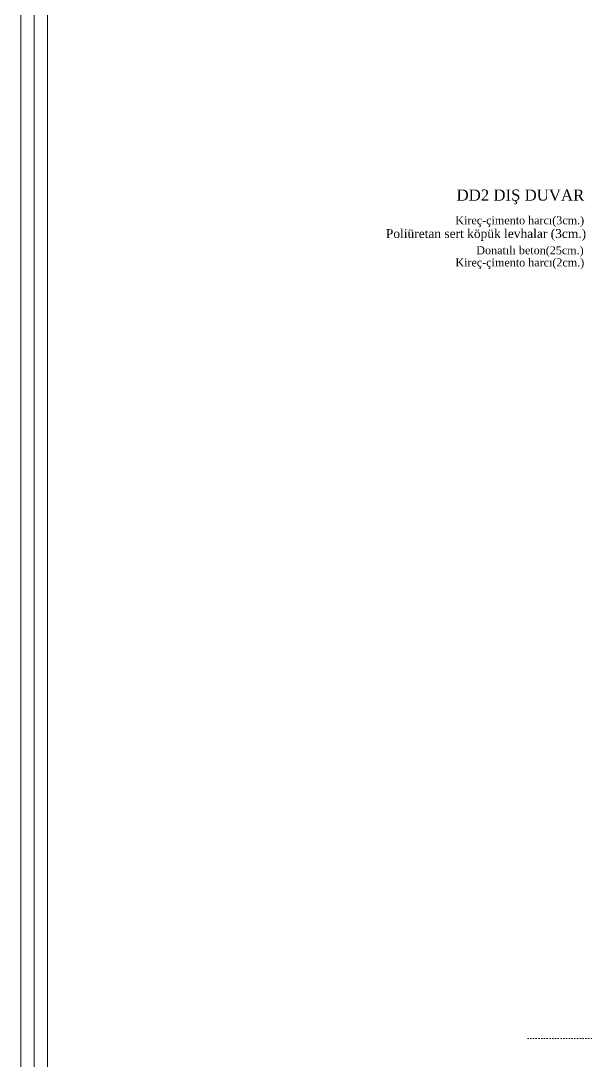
# Model space of a CAD drawing. Header units: millimetres. Extents: x -16104 to 67872, y -88009 to 12107.
# Drawn here: x 42725 to 43361, y 9354 to 10524 of the extents above; entities that cross this region are included whole.
import ezdxf

# ---------------------------------------------------------------- set-up
doc = ezdxf.new("R2010")
doc.units = ezdxf.units.MM
doc.linetypes.add('ACAD_ISO07W100', pattern=[3, 0, -3])
doc.layers.add('c05', color=32, linetype='Continuous', lineweight=13)
doc.layers.add('TARAMA', color=8, linetype='Continuous', lineweight=15)
doc.styles.add('ÖLÇÜ', font='times.ttf', dxfattribs={"height": 15})

msp = doc.modelspace()

# ---------------------------------------------------------------- linework, layer by layer
at = {"layer": 'c05'}
for points in [[(46255.1, 8939.6), (46255.1, 8729.3), (42724.8, 8729.3), (42724.8, 12107.1), (46255.1, 12107.1), (46255.1, 10251)], [(46255.1, 8939.6), (46255.1, 8729.3), (42724.8, 8729.3), (42724.8, 12107.1), (46255.1, 12107.1), (46255.1, 10251)], [(46240.1, 8939.6), (46240.1, 8744.3), (42739.8, 8744.3), (42739.8, 12092.1), (46240.1, 12092.1), (46240.1, 10251)], [(46225.1, 8939.6), (46225.1, 8759.3), (42754.8, 8759.3), (42754.8, 12077.1), (46225.1, 12077.1), (46225.1, 10251)]]:
    msp.add_lwpolyline(points, dxfattribs=at)
at = {"layer": 'TARAMA', "linetype": 'ACAD_ISO07W100'}
msp.add_line((43295.4, 9379.1), (43596.4, 9379.1), dxfattribs=at)

# ---------------------------------------------------------------- texts
at = {"layer": 'TARAMA', "style": 'ÖLÇÜ'}
msp.add_text('DD2 DIŞ DUVAR', height=12.5, dxfattribs=at).set_placement((43215, 10321.6))
at = {"layer": 'TARAMA', "ltscale": 0.8, "style": 'ÖLÇÜ'}
for s, height, p in [('Kireç-çimento harcı(3cm.)', 9, (43213.6, 10295)), ('Poliüretan sert köpük levhalar (3cm.)', 10, (43135.5, 10279.6)), ('Donatılı beton(25cm.)', 9, (43237.2, 10261.3)), ('Kireç-çimento harcı(2cm.)', 9, (43213.7, 10247.6))]:
    msp.add_text(s, height=height, dxfattribs=at).set_placement(p)

doc.saveas('drawing.dxf')
